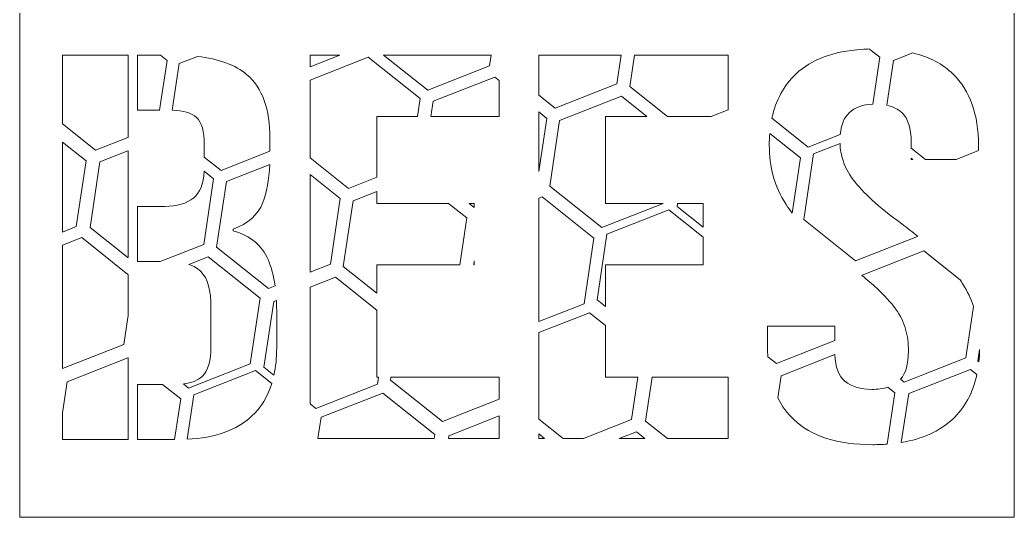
# Model space of a CAD drawing. Extents: x 54 to 4078, y -2000 to -23.
# Drawn here: x 2207 to 3039, y -961 to -545 of the extents above; entities that cross this region are included whole.
import ezdxf

# ---------------------------------------------------------------- set-up
doc = ezdxf.new("R2010")
doc.units = 0
doc.header["$MEASUREMENT"] = 0
doc.layers.add('Layer 1', color=7, linetype='Continuous', lineweight=0)

msp = doc.modelspace()

# ---------------------------------------------------------------- linework, layer by layer
at = {"layer": 'Layer 1'}
for points, knots in [([(2207.33, -39.12), (2207.33, -39.12), (2207.33, -960.88), (2207.33, -960.88), (2207.33, -960.88), (3038.67, -960.88), (3038.67, -960.88), (3038.67, -960.88), (3038.67, -39.12), (3038.67, -39.12), (3038.67, -39.12), (2207.33, -39.12), (2207.33, -39.12)], [0, 0, 0, 0, 1, 1, 1, 2, 2, 2, 3, 3, 3, 4, 4, 4, 4]), ([(2917.76, -569.1), (2917.76, -569.1), (2918.11, -569.4), (2918.11, -569.4), (2918.11, -569.4), (2926.48, -576.07), (2926.48, -576.07), (2926.48, -576.07), (2920.59, -615.29), (2920.59, -615.29), (2912.13, -615.59), (2905.53, -618.01), (2900.74, -622.53), (2896.49, -626.55), (2894.02, -632.62), (2893.29, -640.76), (2893.29, -640.76), (2866.58, -651.24), (2866.58, -651.24), (2866.58, -651.24), (2836.15, -627.01), (2836.15, -627.01), (2839.36, -611.92), (2846.08, -599.59), (2856.3, -590.01), (2869.27, -577.84), (2887.65, -570.97), (2911.46, -569.4), (2913.53, -569.26), (2915.61, -569.15), (2917.76, -569.1)], [0, 0, 0, 0, 1, 1, 1, 2, 2, 2, 3, 3, 3, 4, 4, 4, 5, 5, 5, 6, 6, 6, 7, 7, 7, 8, 8, 8, 9, 9, 9, 10, 10, 10, 10]), ([(2937.79, -578.77), (2937.79, -578.77), (2953.9, -572.42), (2953.9, -572.42), (2967.79, -575.78), (2978.99, -581.65), (2987.55, -590.01), (3001.82, -603.99), (3008.94, -623.97), (3008.94, -649.91), (3008.94, -649.91), (3008.94, -654.09), (3008.94, -654.09), (3008.94, -654.09), (2990.15, -661.47), (2990.15, -661.47), (2990.15, -661.47), (2964.45, -661.47), (2964.45, -661.47), (2964.45, -661.47), (2952.63, -652.05), (2952.63, -652.05), (2952.63, -652.05), (2952.63, -646.92), (2952.63, -646.92), (2952.63, -635.52), (2950.08, -627.39), (2944.95, -622.53), (2941.67, -619.42), (2937.41, -617.33), (2932.15, -616.21), (2932.15, -616.21), (2937.79, -578.77), (2937.79, -578.77)], [0, 0, 0, 0, 1, 1, 1, 2, 2, 2, 3, 3, 3, 4, 4, 4, 5, 5, 5, 6, 6, 6, 7, 7, 7, 8, 8, 8, 9, 9, 9, 10, 10, 10, 11, 11, 11, 11]), ([(2297.78, -643.08), (2297.78, -643.08), (2297.57, -643.15), (2297.57, -643.15), (2297.57, -643.15), (2270.46, -653.8), (2270.46, -653.8), (2270.46, -653.8), (2242.85, -631.8), (2242.85, -631.8), (2242.85, -631.8), (2242.85, -574.18), (2242.85, -574.18), (2242.85, -574.18), (2297.78, -574.18), (2297.78, -574.18), (2297.78, -574.18), (2297.78, -643.08), (2297.78, -643.08)], [0, 0, 0, 0, 1, 1, 1, 2, 2, 2, 3, 3, 3, 4, 4, 4, 5, 5, 5, 6, 6, 6, 6]), ([(2305.68, -574.18), (2305.68, -574.18), (2324.8, -574.18), (2324.8, -574.18), (2324.8, -574.18), (2330.38, -578.62), (2330.38, -578.62), (2330.38, -578.62), (2324.1, -620.4), (2324.1, -620.4), (2324.1, -620.4), (2305.68, -620.4), (2305.68, -620.4), (2305.68, -620.4), (2305.68, -574.18), (2305.68, -574.18)], [0, 0, 0, 0, 1, 1, 1, 2, 2, 2, 3, 3, 3, 4, 4, 4, 5, 5, 5, 5]), ([(2340.41, -581.32), (2340.41, -581.32), (2355.73, -575.29), (2355.73, -575.29), (2373.82, -577.41), (2387.62, -582.52), (2397.15, -590.62), (2410.02, -601.59), (2416.46, -619.47), (2416.46, -644.24), (2416.46, -644.24), (2416.46, -654.72), (2416.46, -654.72), (2416.46, -654.72), (2375.58, -670.79), (2375.58, -670.79), (2375.58, -670.79), (2361.55, -659.61), (2361.55, -659.61), (2361.55, -659.61), (2361.55, -649.61), (2361.55, -649.61), (2361.55, -638.03), (2359.36, -630.28), (2355.03, -626.33), (2350.81, -622.51), (2343.99, -620.52), (2334.55, -620.4), (2334.55, -620.4), (2340.41, -581.32), (2340.41, -581.32)], [0, 0, 0, 0, 1, 1, 1, 2, 2, 2, 3, 3, 3, 4, 4, 4, 5, 5, 5, 6, 6, 6, 7, 7, 7, 8, 8, 8, 9, 9, 9, 10, 10, 10, 10]), ([(2449.97, -583.93), (2449.97, -583.93), (2449.97, -574.18), (2449.97, -574.18), (2449.97, -574.18), (2474.82, -574.18), (2474.82, -574.18), (2474.82, -574.18), (2449.97, -583.93), (2449.97, -583.93)], [0, 0, 0, 0, 1, 1, 1, 2, 2, 2, 3, 3, 3, 3]), ([(2449.97, -660.1), (2449.97, -660.1), (2449.97, -595.14), (2449.97, -595.14), (2449.97, -595.14), (2498.68, -576.01), (2498.68, -576.01), (2498.68, -576.01), (2542.09, -610.59), (2542.09, -610.59), (2542.09, -610.59), (2539.85, -625.53), (2539.85, -625.53), (2539.85, -625.53), (2505.82, -625.53), (2505.82, -625.53), (2505.82, -625.53), (2505.82, -676.48), (2505.82, -676.48), (2505.82, -676.48), (2482.18, -685.78), (2482.18, -685.78), (2482.18, -685.78), (2449.97, -660.1), (2449.97, -660.1)], [0, 0, 0, 0, 1, 1, 1, 2, 2, 2, 3, 3, 3, 4, 4, 4, 5, 5, 5, 6, 6, 6, 7, 7, 7, 8, 8, 8, 8]), ([(2511.41, -574.18), (2511.41, -574.18), (2601.36, -574.18), (2601.36, -574.18), (2601.36, -574.18), (2599.98, -583.28), (2599.98, -583.28), (2599.98, -583.28), (2548.33, -603.59), (2548.33, -603.59), (2548.33, -603.59), (2511.41, -574.18), (2511.41, -574.18)], [0, 0, 0, 0, 1, 1, 1, 2, 2, 2, 3, 3, 3, 4, 4, 4, 4]), ([(2641.26, -607.66), (2641.26, -607.66), (2641.26, -574.18), (2641.26, -574.18), (2641.26, -574.18), (2710.21, -574.18), (2710.21, -574.18), (2710.21, -574.18), (2706.6, -598.27), (2706.6, -598.27), (2706.6, -598.27), (2654.93, -618.57), (2654.93, -618.57), (2654.93, -618.57), (2641.26, -607.66), (2641.26, -607.66)], [0, 0, 0, 0, 1, 1, 1, 2, 2, 2, 3, 3, 3, 4, 4, 4, 5, 5, 5, 5]), ([(2799.51, -619.91), (2799.51, -619.91), (2785.22, -625.53), (2785.22, -625.53), (2785.22, -625.53), (2748.72, -625.53), (2748.72, -625.53), (2748.72, -625.53), (2717.38, -600.54), (2717.38, -600.54), (2717.38, -600.54), (2721.34, -574.18), (2721.34, -574.18), (2721.34, -574.18), (2799.51, -574.18), (2799.51, -574.18), (2799.51, -574.18), (2799.51, -619.91), (2799.51, -619.91)], [0, 0, 0, 0, 1, 1, 1, 2, 2, 2, 3, 3, 3, 4, 4, 4, 5, 5, 5, 6, 6, 6, 6]), ([(2608.21, -625.53), (2608.21, -625.53), (2550.96, -625.53), (2550.96, -625.53), (2550.96, -625.53), (2552.86, -612.86), (2552.86, -612.86), (2552.86, -612.86), (2604.53, -592.57), (2604.53, -592.57), (2604.53, -592.57), (2608.21, -595.51), (2608.21, -595.51), (2608.21, -595.51), (2608.21, -625.53), (2608.21, -625.53)], [0, 0, 0, 0, 1, 1, 1, 2, 2, 2, 3, 3, 3, 4, 4, 4, 5, 5, 5, 5]), ([(2745.18, -698.28), (2745.18, -698.28), (2693.83, -718.46), (2693.83, -718.46), (2693.83, -718.46), (2650.41, -683.86), (2650.41, -683.86), (2650.41, -683.86), (2658.66, -628.97), (2658.66, -628.97), (2658.66, -628.97), (2710.33, -608.67), (2710.33, -608.67), (2710.33, -608.67), (2731.46, -625.53), (2731.46, -625.53), (2731.46, -625.53), (2697.11, -625.53), (2697.11, -625.53), (2697.11, -625.53), (2697.11, -698.28), (2697.11, -698.28), (2697.11, -698.28), (2745.18, -698.28), (2745.18, -698.28)], [0, 0, 0, 0, 1, 1, 1, 2, 2, 2, 3, 3, 3, 4, 4, 4, 5, 5, 5, 6, 6, 6, 7, 7, 7, 8, 8, 8, 8]), ([(2647.93, -627.15), (2647.93, -627.15), (2641.26, -671.59), (2641.26, -671.59), (2641.26, -671.59), (2641.26, -621.84), (2641.26, -621.84), (2641.26, -621.84), (2647.93, -627.15), (2647.93, -627.15)], [0, 0, 0, 0, 1, 1, 1, 2, 2, 2, 3, 3, 3, 3]), ([(2860.11, -660.26), (2860.11, -660.26), (2853.16, -706.4), (2853.16, -706.4), (2851.35, -704.04), (2849.67, -701.68), (2848.15, -699.34), (2843.03, -691.51), (2839.36, -683.52), (2837.2, -675.38), (2835.03, -667.24), (2833.95, -658.62), (2833.95, -649.49), (2833.95, -646.14), (2834.08, -642.87), (2834.34, -639.72), (2834.34, -639.72), (2860.11, -660.26), (2860.11, -660.26)], [0, 0, 0, 0, 1, 1, 1, 2, 2, 2, 3, 3, 3, 4, 4, 4, 5, 5, 5, 6, 6, 6, 6]), ([(2242.85, -646.97), (2242.85, -646.97), (2262.72, -662.82), (2262.72, -662.82), (2262.72, -662.82), (2254.47, -717.7), (2254.47, -717.7), (2254.47, -717.7), (2242.85, -722.28), (2242.85, -722.28), (2242.85, -722.28), (2242.85, -646.97), (2242.85, -646.97)], [0, 0, 0, 0, 1, 1, 1, 2, 2, 2, 3, 3, 3, 4, 4, 4, 4]), ([(2957.84, -725.72), (2957.84, -725.72), (2957.8, -726.01), (2957.8, -726.01), (2957.8, -726.01), (2906.13, -746.29), (2906.13, -746.29), (2906.13, -746.29), (2862.72, -711.72), (2862.72, -711.72), (2862.72, -711.72), (2870.97, -656.83), (2870.97, -656.83), (2870.97, -656.83), (2893.1, -648.14), (2893.1, -648.14), (2893.28, -653.1), (2894.13, -657.9), (2895.61, -662.54), (2897.33, -667.83), (2900.19, -673.17), (2904.23, -678.59), (2908.27, -684.02), (2913.54, -689.72), (2920.06, -695.71), (2926.57, -701.7), (2934.79, -708.27), (2944.72, -715.4), (2949.38, -718.91), (2953.74, -722.35), (2957.84, -725.72)], [0, 0, 0, 0, 1, 1, 1, 2, 2, 2, 3, 3, 3, 4, 4, 4, 5, 5, 5, 6, 6, 6, 7, 7, 7, 8, 8, 8, 9, 9, 9, 10, 10, 10, 10]), ([(2297.78, -743.68), (2297.78, -743.68), (2297.57, -743.53), (2297.57, -743.53), (2297.57, -743.53), (2266.03, -718.4), (2266.03, -718.4), (2266.03, -718.4), (2274.28, -663.51), (2274.28, -663.51), (2274.28, -663.51), (2297.57, -654.34), (2297.57, -654.34), (2297.57, -654.34), (2297.78, -654.27), (2297.78, -654.27), (2297.78, -654.27), (2297.78, -743.68), (2297.78, -743.68)], [0, 0, 0, 0, 1, 1, 1, 2, 2, 2, 3, 3, 3, 4, 4, 4, 5, 5, 5, 6, 6, 6, 6]), ([(2952.63, -661.47), (2952.63, -661.47), (2952.63, -660.42), (2952.63, -660.42), (2952.63, -660.42), (2953.94, -661.47), (2953.94, -661.47), (2953.94, -661.47), (2952.63, -661.47), (2952.63, -661.47)], [0, 0, 0, 0, 1, 1, 1, 2, 2, 2, 3, 3, 3, 3]), ([(2305.68, -700.84), (2305.68, -700.84), (2328.49, -700.84), (2328.49, -700.84), (2338.73, -700.84), (2346.8, -698.45), (2352.69, -693.65), (2357.92, -689.39), (2360.85, -681.99), (2361.42, -671.49), (2361.42, -671.49), (2369.35, -677.79), (2369.35, -677.79), (2369.35, -677.79), (2361.1, -732.68), (2361.1, -732.68), (2361.1, -732.68), (2324.51, -747.05), (2324.51, -747.05), (2324.51, -747.05), (2305.68, -747.05), (2305.68, -747.05), (2305.68, -747.05), (2305.68, -700.84), (2305.68, -700.84)], [0, 0, 0, 0, 1, 1, 1, 2, 2, 2, 3, 3, 3, 4, 4, 4, 5, 5, 5, 6, 6, 6, 7, 7, 7, 8, 8, 8, 8]), ([(2414.83, -745.14), (2417.57, -751.64), (2419.53, -759.07), (2420.7, -767.41), (2420.7, -767.41), (2415.28, -769.54), (2415.28, -769.54), (2415.28, -769.54), (2371.86, -734.96), (2371.86, -734.96), (2371.86, -734.96), (2380.11, -680.07), (2380.11, -680.07), (2380.11, -680.07), (2416.27, -665.88), (2416.27, -665.88), (2415.66, -678.65), (2413.7, -689.26), (2410.41, -697.65), (2406.38, -707.9), (2398.15, -715.3), (2385.74, -719.85), (2385.74, -719.85), (2385.74, -721.15), (2385.74, -721.15), (2400.33, -725.72), (2410.02, -733.72), (2414.83, -745.14)], [0, 0, 0, 0, 1, 1, 1, 2, 2, 2, 3, 3, 3, 4, 4, 4, 5, 5, 5, 6, 6, 6, 7, 7, 7, 8, 8, 8, 9, 9, 9, 9]), ([(2475.18, -694.36), (2475.18, -694.36), (2466.93, -749.24), (2466.93, -749.24), (2466.93, -749.24), (2449.97, -755.91), (2449.97, -755.91), (2449.97, -755.91), (2449.97, -674.28), (2449.97, -674.28), (2449.97, -674.28), (2475.18, -694.36), (2475.18, -694.36)], [0, 0, 0, 0, 1, 1, 1, 2, 2, 2, 3, 3, 3, 4, 4, 4, 4]), ([(2485.91, -696.18), (2485.91, -696.18), (2505.82, -688.36), (2505.82, -688.36), (2505.82, -688.36), (2505.82, -698.28), (2505.82, -698.28), (2505.82, -698.28), (2565.67, -698.28), (2565.67, -698.28), (2565.67, -698.28), (2580.98, -710.47), (2580.98, -710.47), (2580.98, -710.47), (2575.1, -749.62), (2575.1, -749.62), (2575.1, -749.62), (2505.82, -749.62), (2505.82, -749.62), (2505.82, -749.62), (2505.82, -773.51), (2505.82, -773.51), (2505.82, -773.51), (2477.66, -751.08), (2477.66, -751.08), (2477.66, -751.08), (2485.91, -696.18), (2485.91, -696.18)], [0, 0, 0, 0, 1, 1, 1, 2, 2, 2, 3, 3, 3, 4, 4, 4, 5, 5, 5, 6, 6, 6, 7, 7, 7, 8, 8, 8, 9, 9, 9, 9]), ([(2582.91, -698.28), (2582.91, -698.28), (2587.27, -698.28), (2587.27, -698.28), (2587.27, -698.28), (2587.27, -701.73), (2587.27, -701.73), (2587.27, -701.73), (2582.91, -698.28), (2582.91, -698.28)], [0, 0, 0, 0, 1, 1, 1, 2, 2, 2, 3, 3, 3, 3]), ([(2643.94, -692.87), (2643.94, -692.87), (2687.36, -727.46), (2687.36, -727.46), (2687.36, -727.46), (2679.1, -782.34), (2679.1, -782.34), (2679.1, -782.34), (2641.26, -797.22), (2641.26, -797.22), (2641.26, -797.22), (2641.26, -693.92), (2641.26, -693.92), (2641.26, -693.92), (2643.94, -692.87), (2643.94, -692.87)], [0, 0, 0, 0, 1, 1, 1, 2, 2, 2, 3, 3, 3, 4, 4, 4, 5, 5, 5, 5]), ([(2756.79, -700.85), (2756.79, -700.85), (2757.17, -698.28), (2757.17, -698.28), (2757.17, -698.28), (2778.57, -698.28), (2778.57, -698.28), (2778.57, -698.28), (2778.57, -718.22), (2778.57, -718.22), (2778.57, -718.22), (2756.79, -700.85), (2756.79, -700.85)], [0, 0, 0, 0, 1, 1, 1, 2, 2, 2, 3, 3, 3, 4, 4, 4, 4]), ([(2778.57, -726.59), (2778.57, -726.59), (2778.57, -749.62), (2778.57, -749.62), (2778.57, -749.62), (2697.11, -749.62), (2697.11, -749.62), (2697.11, -749.62), (2697.11, -784.6), (2697.11, -784.6), (2697.11, -784.6), (2689.97, -778.91), (2689.97, -778.91), (2689.97, -778.91), (2698.22, -724.03), (2698.22, -724.03), (2698.22, -724.03), (2749.88, -703.73), (2749.88, -703.73), (2749.88, -703.73), (2778.57, -726.59), (2778.57, -726.59)], [0, 0, 0, 0, 1, 1, 1, 2, 2, 2, 3, 3, 3, 4, 4, 4, 5, 5, 5, 6, 6, 6, 7, 7, 7, 7]), ([(2297.78, -792.54), (2297.78, -792.54), (2297.57, -793.92), (2297.57, -793.92), (2297.57, -793.92), (2294.18, -816.46), (2294.18, -816.46), (2294.18, -816.46), (2242.85, -836.62), (2242.85, -836.62), (2242.85, -836.62), (2242.85, -733.34), (2242.85, -733.34), (2242.85, -733.34), (2259.03, -726.97), (2259.03, -726.97), (2259.03, -726.97), (2297.57, -757.7), (2297.57, -757.7), (2297.57, -757.7), (2297.78, -757.85), (2297.78, -757.85), (2297.78, -757.85), (2297.78, -792.54), (2297.78, -792.54)], [0, 0, 0, 0, 1, 1, 1, 2, 2, 2, 3, 3, 3, 4, 4, 4, 5, 5, 5, 6, 6, 6, 7, 7, 7, 8, 8, 8, 8]), ([(2947.97, -803.54), (2946.42, -797.84), (2943.63, -792.2), (2939.6, -786.64), (2935.57, -781.08), (2930.3, -775.29), (2923.78, -769.3), (2920.15, -765.97), (2916.06, -762.47), (2911.47, -758.79), (2911.47, -758.79), (2911.55, -758.34), (2911.55, -758.34), (2911.55, -758.34), (2963.2, -738.04), (2963.2, -738.04), (2963.2, -738.04), (2993.49, -762.17), (2993.49, -762.17), (2994.35, -763.41), (2995.15, -764.65), (2995.92, -765.89), (2999.69, -771.97), (3002.66, -778.17), (3004.84, -784.51), (3004.84, -784.51), (2998.36, -827.52), (2998.36, -827.52), (2998.36, -827.52), (2946.7, -847.82), (2946.7, -847.82), (2946.7, -847.82), (2943.71, -845.45), (2943.71, -845.45), (2948.11, -840.54), (2950.31, -832.72), (2950.31, -821.95), (2950.31, -815.39), (2949.54, -809.26), (2947.97, -803.54)], [0, 0, 0, 0, 1, 1, 1, 2, 2, 2, 3, 3, 3, 4, 4, 4, 5, 5, 5, 6, 6, 6, 7, 7, 7, 8, 8, 8, 9, 9, 9, 10, 10, 10, 11, 11, 11, 12, 12, 12, 13, 13, 13, 13]), ([(2358.74, -755.4), (2356.16, -752.82), (2352.79, -750.84), (2348.65, -749.45), (2348.65, -749.45), (2364.83, -743.09), (2364.83, -743.09), (2364.83, -743.09), (2408.22, -777.67), (2408.22, -777.67), (2408.22, -777.67), (2399.97, -832.57), (2399.97, -832.57), (2399.97, -832.57), (2348.33, -852.86), (2348.33, -852.86), (2348.33, -852.86), (2344.04, -849.45), (2344.04, -849.45), (2350.83, -848.7), (2356.11, -846.51), (2359.91, -842.9), (2364.71, -838.34), (2367.12, -830.08), (2367.12, -818.09), (2367.12, -818.09), (2367.12, -785.99), (2367.12, -785.99), (2367.12, -771.16), (2364.34, -760.97), (2358.74, -755.4)], [0, 0, 0, 0, 1, 1, 1, 2, 2, 2, 3, 3, 3, 4, 4, 4, 5, 5, 5, 6, 6, 6, 7, 7, 7, 8, 8, 8, 9, 9, 9, 10, 10, 10, 10]), ([(2587.27, -746.53), (2587.27, -746.53), (2587.27, -749.62), (2587.27, -749.62), (2587.27, -749.62), (2586.81, -749.62), (2586.81, -749.62), (2586.81, -749.62), (2587.27, -746.53), (2587.27, -746.53)], [0, 0, 0, 0, 1, 1, 1, 2, 2, 2, 3, 3, 3, 3]), ([(2449.97, -866.09), (2449.97, -866.09), (2449.97, -768.41), (2449.97, -768.41), (2449.97, -768.41), (2471.18, -760.08), (2471.18, -760.08), (2471.18, -760.08), (2505.82, -787.67), (2505.82, -787.67), (2505.82, -787.67), (2505.82, -843.77), (2505.82, -843.77), (2505.82, -843.77), (2507.22, -843.77), (2507.22, -843.77), (2507.22, -843.77), (2506.36, -849.55), (2506.36, -849.55), (2506.36, -849.55), (2454.69, -869.85), (2454.69, -869.85), (2454.69, -869.85), (2449.97, -866.09), (2449.97, -866.09)], [0, 0, 0, 0, 1, 1, 1, 2, 2, 2, 3, 3, 3, 4, 4, 4, 5, 5, 5, 6, 6, 6, 7, 7, 7, 8, 8, 8, 8]), ([(2422.05, -819.27), (2422.05, -827.52), (2421.3, -835.11), (2419.8, -842.04), (2419.8, -842.04), (2411.29, -835.27), (2411.29, -835.27), (2411.29, -835.27), (2419.54, -780.39), (2419.54, -780.39), (2419.54, -780.39), (2421.84, -779.47), (2421.84, -779.47), (2421.97, -782.22), (2422.05, -785.07), (2422.05, -787.98), (2422.05, -787.98), (2422.05, -819.27), (2422.05, -819.27)], [0, 0, 0, 0, 1, 1, 1, 2, 2, 2, 3, 3, 3, 4, 4, 4, 5, 5, 5, 6, 6, 6, 6]), ([(2661.56, -895.11), (2661.56, -895.11), (2641.26, -878.95), (2641.26, -878.95), (2641.26, -878.95), (2641.26, -806.46), (2641.26, -806.46), (2641.26, -806.46), (2683.65, -789.8), (2683.65, -789.8), (2683.65, -789.8), (2697.11, -800.53), (2697.11, -800.53), (2697.11, -800.53), (2697.11, -843.77), (2697.11, -843.77), (2697.11, -843.77), (2724.15, -843.77), (2724.15, -843.77), (2724.15, -843.77), (2718.82, -879.28), (2718.82, -879.28), (2718.82, -879.28), (2678.51, -895.11), (2678.51, -895.11), (2678.51, -895.11), (2661.56, -895.11), (2661.56, -895.11)], [0, 0, 0, 0, 1, 1, 1, 2, 2, 2, 3, 3, 3, 4, 4, 4, 5, 5, 5, 6, 6, 6, 7, 7, 7, 8, 8, 8, 9, 9, 9, 9]), ([(2832.76, -826.66), (2832.61, -824.29), (2832.55, -821.85), (2832.55, -819.37), (2832.55, -819.37), (2832.55, -800.97), (2832.55, -800.97), (2832.55, -800.97), (2888.88, -800.97), (2888.88, -800.97), (2888.88, -800.97), (2888.88, -813.12), (2888.88, -813.12), (2888.88, -813.12), (2839.9, -832.36), (2839.9, -832.36), (2839.9, -832.36), (2832.76, -826.66), (2832.76, -826.66)], [0, 0, 0, 0, 1, 1, 1, 2, 2, 2, 3, 3, 3, 4, 4, 4, 5, 5, 5, 6, 6, 6, 6]), ([(3009.24, -830.9), (3009.24, -830.9), (3008.4, -830.22), (3008.4, -830.22), (3008.4, -830.22), (3009.86, -820.51), (3009.86, -820.51), (3009.81, -824.09), (3009.6, -827.54), (3009.24, -830.9)], [0, 0, 0, 0, 1, 1, 1, 2, 2, 2, 3, 3, 3, 3]), ([(2297.78, -895.97), (2297.78, -895.97), (2242.85, -895.97), (2242.85, -895.97), (2242.85, -895.97), (2242.85, -873.73), (2242.85, -873.73), (2242.85, -873.73), (2246.78, -847.59), (2246.78, -847.59), (2246.78, -847.59), (2297.57, -827.62), (2297.57, -827.62), (2297.57, -827.62), (2297.78, -827.54), (2297.78, -827.54), (2297.78, -827.54), (2297.78, -895.97), (2297.78, -895.97)], [0, 0, 0, 0, 1, 1, 1, 2, 2, 2, 3, 3, 3, 4, 4, 4, 5, 5, 5, 6, 6, 6, 6]), ([(2932.51, -899.83), (2928.65, -900.1), (2924.65, -900.24), (2920.52, -900.24), (2891.04, -900.24), (2869.01, -893.27), (2854.42, -879.28), (2848.96, -874.05), (2844.54, -867.98), (2841.11, -861.08), (2841.11, -861.08), (2843.9, -842.53), (2843.9, -842.53), (2843.9, -842.53), (2888.9, -824.85), (2888.9, -824.85), (2889.21, -835.46), (2891.99, -842.9), (2897.24, -847.18), (2902.84, -851.76), (2910.28, -854.03), (2919.59, -854.03), (2924.65, -854.03), (2929.11, -853.39), (2933.02, -852.09), (2933.02, -852.09), (2938.96, -856.83), (2938.96, -856.83), (2938.96, -856.83), (2932.51, -899.83), (2932.51, -899.83)], [0, 0, 0, 0, 1, 1, 1, 2, 2, 2, 3, 3, 3, 4, 4, 4, 5, 5, 5, 6, 6, 6, 7, 7, 7, 8, 8, 8, 9, 9, 9, 10, 10, 10, 10]), ([(2401.1, -876.47), (2388.65, -888.07), (2370.66, -894.48), (2347.11, -895.74), (2347.11, -895.74), (2352.71, -858.45), (2352.71, -858.45), (2352.71, -858.45), (2404.38, -838.15), (2404.38, -838.15), (2404.38, -838.15), (2417.97, -848.97), (2417.97, -848.97), (2414.54, -860.03), (2408.91, -869.21), (2401.1, -876.47)], [0, 0, 0, 0, 1, 1, 1, 2, 2, 2, 3, 3, 3, 4, 4, 4, 5, 5, 5, 5]), ([(2987.08, -879.07), (2976.33, -889.04), (2962.09, -895.51), (2944.36, -898.42), (2944.36, -898.42), (2950.52, -857.53), (2950.52, -857.53), (2950.52, -857.53), (3002.17, -837.22), (3002.17, -837.22), (3002.17, -837.22), (3007.58, -841.53), (3007.58, -841.53), (3004.28, -856.92), (2997.43, -869.43), (2987.08, -879.07)], [0, 0, 0, 0, 1, 1, 1, 2, 2, 2, 3, 3, 3, 4, 4, 4, 5, 5, 5, 5]), ([(2608.21, -862.02), (2608.21, -862.02), (2560.63, -880.72), (2560.63, -880.72), (2560.63, -880.72), (2517.22, -846.12), (2517.22, -846.12), (2517.22, -846.12), (2517.58, -843.77), (2517.58, -843.77), (2517.58, -843.77), (2608.21, -843.77), (2608.21, -843.77), (2608.21, -843.77), (2608.21, -862.02), (2608.21, -862.02)], [0, 0, 0, 0, 1, 1, 1, 2, 2, 2, 3, 3, 3, 4, 4, 4, 5, 5, 5, 5]), ([(2799.51, -895.11), (2799.51, -895.11), (2748.96, -895.11), (2748.96, -895.11), (2748.96, -895.11), (2730.55, -880.43), (2730.55, -880.43), (2730.55, -880.43), (2736.06, -843.77), (2736.06, -843.77), (2736.06, -843.77), (2799.51, -843.77), (2799.51, -843.77), (2799.51, -843.77), (2799.51, -895.11), (2799.51, -895.11)], [0, 0, 0, 0, 1, 1, 1, 2, 2, 2, 3, 3, 3, 4, 4, 4, 5, 5, 5, 5]), ([(2336.71, -895.97), (2336.71, -895.97), (2305.68, -895.97), (2305.68, -895.97), (2305.68, -895.97), (2305.68, -849.76), (2305.68, -849.76), (2305.68, -849.76), (2326.64, -849.76), (2326.64, -849.76), (2326.64, -849.76), (2341.85, -861.88), (2341.85, -861.88), (2341.85, -861.88), (2336.71, -895.97), (2336.71, -895.97)], [0, 0, 0, 0, 1, 1, 1, 2, 2, 2, 3, 3, 3, 4, 4, 4, 5, 5, 5, 5]), ([(2553.79, -895.11), (2553.79, -895.11), (2456.57, -895.11), (2456.57, -895.11), (2456.57, -895.11), (2459.24, -877.3), (2459.24, -877.3), (2459.24, -877.3), (2510.9, -857.01), (2510.9, -857.01), (2510.9, -857.01), (2554.32, -891.59), (2554.32, -891.59), (2554.32, -891.59), (2553.79, -895.11), (2553.79, -895.11)], [0, 0, 0, 0, 1, 1, 1, 2, 2, 2, 3, 3, 3, 4, 4, 4, 5, 5, 5, 5]), ([(2608.21, -895.11), (2608.21, -895.11), (2565.68, -895.11), (2565.68, -895.11), (2565.68, -895.11), (2566.04, -892.76), (2566.04, -892.76), (2566.04, -892.76), (2608.21, -876.18), (2608.21, -876.18), (2608.21, -876.18), (2608.21, -895.11), (2608.21, -895.11)], [0, 0, 0, 0, 1, 1, 1, 2, 2, 2, 3, 3, 3, 4, 4, 4, 4]), ([(2708.38, -895.11), (2708.38, -895.11), (2722.82, -889.45), (2722.82, -889.45), (2722.82, -889.45), (2729.92, -895.11), (2729.92, -895.11), (2729.92, -895.11), (2708.38, -895.11), (2708.38, -895.11)], [0, 0, 0, 0, 1, 1, 1, 2, 2, 2, 3, 3, 3, 3]), ([(2641.26, -895.11), (2641.26, -895.11), (2641.26, -891.22), (2641.26, -891.22), (2641.26, -891.22), (2646.13, -895.11), (2646.13, -895.11), (2646.13, -895.11), (2641.26, -895.11), (2641.26, -895.11)], [0, 0, 0, 0, 1, 1, 1, 2, 2, 2, 3, 3, 3, 3])]:
    msp.add_open_spline(points, degree=3, knots=knots, dxfattribs=at)

doc.saveas('drawing.dxf')
